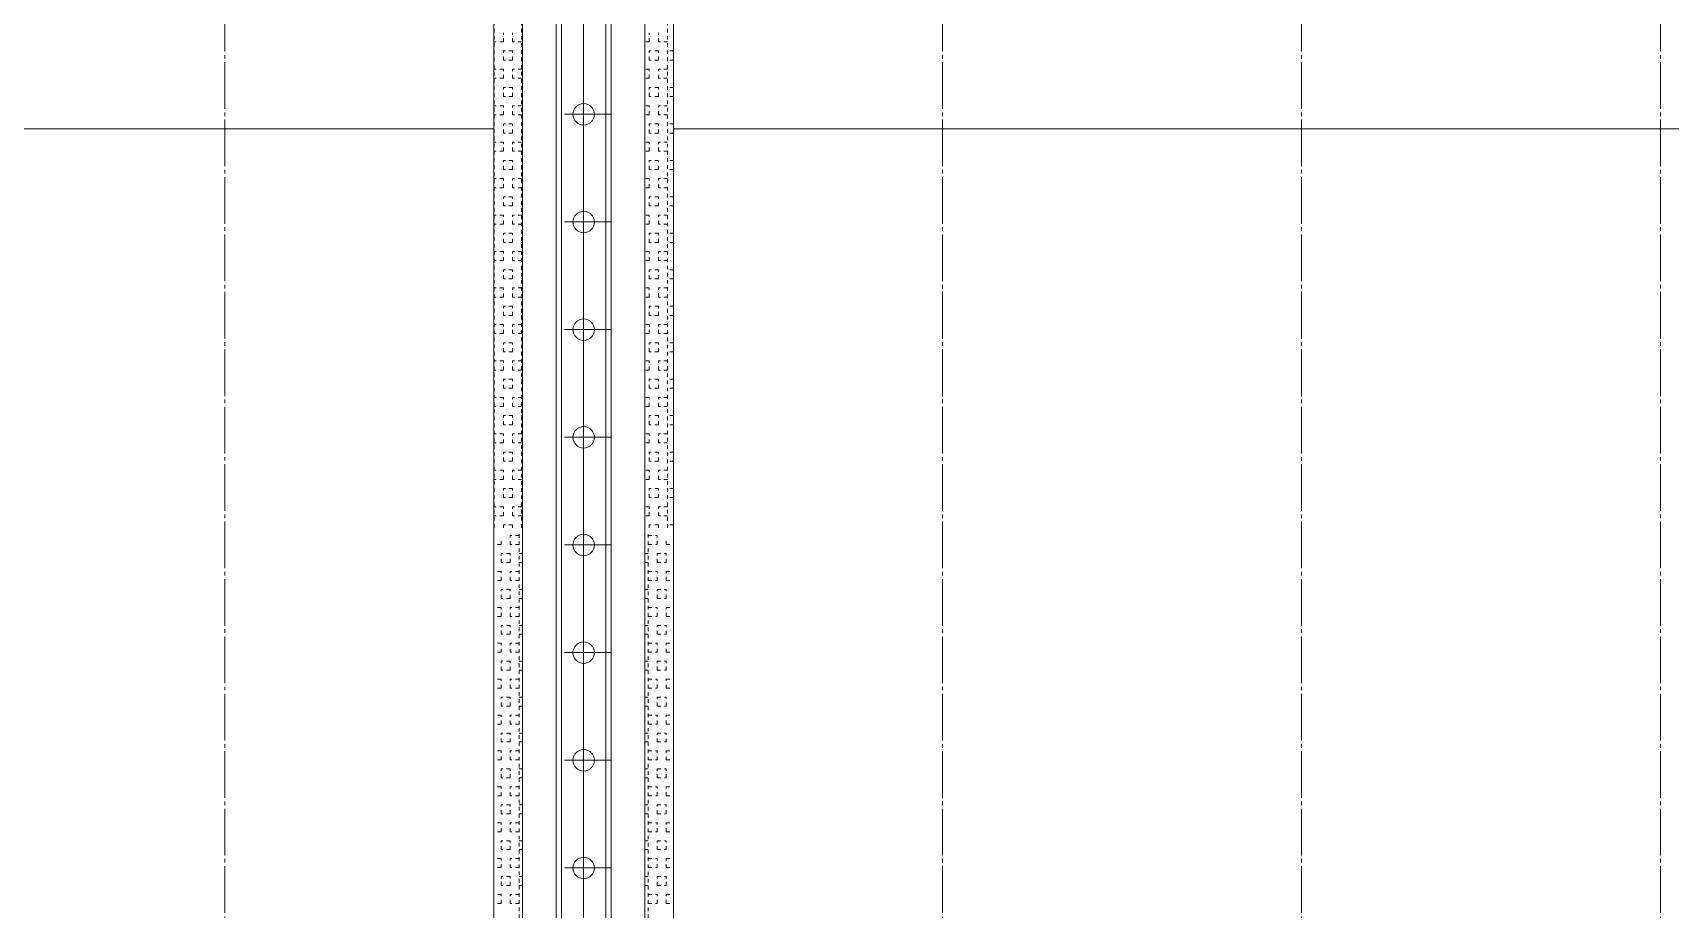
# Model space of a CAD drawing. Header units: millimetres. Extents: x 132745 to 150447, y -25377 to -12762.
# Drawn here: x 136112.4 to 136568.6, y -14902 to -14657.7 of the extents above; entities that cross this region are included whole.
import ezdxf

# ---------------------------------------------------------------- set-up
doc = ezdxf.new("R2010")
doc.units = ezdxf.units.MM
doc.linetypes.add('AD_LTYPE1 0 mm', pattern=[16, 13, -1, 1, -1])
doc.linetypes.add('AD_LTYPE3 0 mm', pattern=[2, 1, -1])
doc.layers.add('CAXA_0', color=7, linetype='Continuous', lineweight=18)
for name, color, linetype, lineweight, true_color in [('cdr_dwg1', 4, 'Continuous', 18, 0x00ffff), ('cdr_dwg3', 1, 'AD_LTYPE1 0 mm', 18, 0xff0000), ('cdr_dwg5', 6, 'AD_LTYPE3 0 mm', 18, 0xff00ff)]:
    doc.layers.add(name, color=color, linetype=linetype, lineweight=lineweight, true_color=true_color)

msp = doc.modelspace()

# ---------------------------------------------------------------- linework, layer by layer
at = {"layer": 'CAXA_0', "color": 4, "linetype": 'Continuous', "true_color": 0x00ffff}
for p, q in [((136258.217, -16145.337), (136258.217, -14441.471)), ((136273.602, -16145.337), (136273.602, -14441.471))]:
    msp.add_line(p, q, dxfattribs=at)
at = {"layer": 'CAXA_0', "color": 7, "linetype": 'Continuous'}
for p, q in [((136259.756, -16145.337), (136259.756, -14441.471)), ((136272.064, -16145.337), (136272.064, -14441.471))]:
    msp.add_line(p, q, dxfattribs=at)
at = {"layer": 'cdr_dwg1', "linetype": 'Continuous'}
for p, q in [((136240.91, -14481.471), (136240.91, -16135.337)), ((136248.91, -14481.471), (136248.91, -16135.337)), ((136282.91, -14481.471), (136282.91, -16135.337)), ((136290.91, -14481.471), (136290.91, -16135.337)), ((136240.91, -14684.471), (135815.91, -14684.471)), ((136831.91, -14684.471), (136290.91, -14684.471))]:
    msp.add_line(p, q, dxfattribs=at)
for centre in [(136265.91, -14680.471), (136265.91, -14710.471), (136265.91, -14740.471), (136265.91, -14770.471), (136265.91, -14800.471), (136265.91, -14830.471), (136265.91, -14860.471), (136265.91, -14890.471)]:
    msp.add_circle(centre, 3, dxfattribs=at)
at = {"layer": 'cdr_dwg3', "linetype": 'AD_LTYPE1 0 mm'}
for p, q in [((136165.91, -14377.961), (136165.91, -16225.471)), ((136265.91, -14377.961), (136265.91, -16225.471)), ((136365.91, -14377.961), (136365.91, -16225.471)), ((136465.91, -14377.961), (136465.91, -16225.471)), ((136565.91, -14377.961), (136565.91, -16225.471)), ((136265.91, -14409.707), (136265.91, -15588.471)), ((136265.91, -14437.471), (136265.91, -15451.791)), ((136273.602, -14680.471), (136259.756, -14680.471)), ((136273.602, -14710.471), (136259.756, -14710.471)), ((136273.602, -14740.471), (136259.756, -14740.471)), ((136273.602, -14770.471), (136259.756, -14770.471)), ((136273.602, -14800.471), (136259.756, -14800.471)), ((136273.602, -14830.471), (136259.756, -14830.471)), ((136273.602, -14860.471), (136259.756, -14860.471)), ((136273.602, -14890.471), (136259.756, -14890.471))]:
    msp.add_line(p, q, dxfattribs=at)
at = {"layer": 'cdr_dwg5', "linetype": 'AD_LTYPE3 0 mm'}
for p, q in [((136241.012, -14795.658), (136241.012, -14481.471)), ((136248.632, -14795.658), (136248.632, -14481.471)), ((136289.272, -14795.658), (136289.272, -14481.471)), ((136243.552, -14660.282), (136243.552, -14657.742)), ((136246.092, -14660.282), (136246.092, -14657.742)), ((136284.192, -14660.282), (136284.192, -14657.742)), ((136286.732, -14660.282), (136286.732, -14657.742)), ((136241.012, -14662.822), (136240.91, -14662.822)), ((136243.552, -14660.282), (136241.012, -14660.282)), ((136246.092, -14662.822), (136243.552, -14662.822)), ((136243.552, -14665.362), (136243.552, -14662.822)), ((136248.632, -14660.282), (136246.092, -14660.282)), ((136246.092, -14665.362), (136246.092, -14662.822)), ((136248.91, -14662.822), (136248.632, -14662.822)), ((136284.192, -14660.282), (136282.91, -14660.282)), ((136286.732, -14662.822), (136284.192, -14662.822)), ((136284.192, -14665.362), (136284.192, -14662.822)), ((136289.272, -14660.282), (136286.732, -14660.282)), ((136286.732, -14665.362), (136286.732, -14662.822)), ((136290.91, -14662.822), (136289.272, -14662.822)), ((136241.012, -14665.362), (136240.91, -14665.362)), ((136246.092, -14665.362), (136243.552, -14665.362)), ((136248.91, -14665.362), (136248.632, -14665.362)), ((136286.732, -14665.362), (136284.192, -14665.362)), ((136290.91, -14665.362), (136289.272, -14665.362)), ((136243.552, -14667.902), (136241.012, -14667.902)), ((136243.552, -14670.442), (136241.012, -14670.442)), ((136243.552, -14670.442), (136243.552, -14667.902)), ((136248.632, -14667.902), (136246.092, -14667.902)), ((136246.092, -14670.442), (136246.092, -14667.902)), ((136248.632, -14670.442), (136246.092, -14670.442)), ((136284.192, -14667.902), (136282.91, -14667.902)), ((136284.192, -14670.442), (136282.91, -14670.442)), ((136284.192, -14670.442), (136284.192, -14667.902)), ((136289.272, -14667.902), (136286.732, -14667.902)), ((136286.732, -14670.442), (136286.732, -14667.902)), ((136289.272, -14670.442), (136286.732, -14670.442)), ((136241.012, -14672.982), (136240.91, -14672.982)), ((136241.012, -14675.522), (136240.91, -14675.522)), ((136246.092, -14672.982), (136243.552, -14672.982)), ((136243.552, -14675.522), (136243.552, -14672.982)), ((136246.092, -14675.522), (136243.552, -14675.522)), ((136246.092, -14675.522), (136246.092, -14672.982)), ((136248.91, -14672.982), (136248.632, -14672.982)), ((136248.91, -14675.522), (136248.632, -14675.522)), ((136286.732, -14672.982), (136284.192, -14672.982)), ((136284.192, -14675.522), (136284.192, -14672.982)), ((136286.732, -14675.522), (136284.192, -14675.522)), ((136286.732, -14675.522), (136286.732, -14672.982)), ((136290.91, -14672.982), (136289.272, -14672.982)), ((136290.91, -14675.522), (136289.272, -14675.522)), ((136243.552, -14678.062), (136241.012, -14678.062)), ((136243.552, -14680.602), (136241.012, -14680.602)), ((136243.552, -14680.602), (136243.552, -14678.062)), ((136248.632, -14678.062), (136246.092, -14678.062)), ((136246.092, -14680.602), (136246.092, -14678.062)), ((136248.632, -14680.602), (136246.092, -14680.602)), ((136284.192, -14678.062), (136282.91, -14678.062)), ((136284.192, -14680.602), (136282.91, -14680.602)), ((136284.192, -14680.602), (136284.192, -14678.062)), ((136289.272, -14678.062), (136286.732, -14678.062)), ((136286.732, -14680.602), (136286.732, -14678.062)), ((136289.272, -14680.602), (136286.732, -14680.602)), ((136241.012, -14683.142), (136240.91, -14683.142)), ((136241.012, -14685.682), (136240.91, -14685.682)), ((136246.092, -14683.142), (136243.552, -14683.142)), ((136243.552, -14685.682), (136243.552, -14683.142)), ((136246.092, -14685.682), (136243.552, -14685.682)), ((136246.092, -14685.682), (136246.092, -14683.142)), ((136248.91, -14683.142), (136248.632, -14683.142)), ((136248.91, -14685.682), (136248.632, -14685.682)), ((136286.732, -14683.142), (136284.192, -14683.142)), ((136284.192, -14685.682), (136284.192, -14683.142)), ((136286.732, -14685.682), (136284.192, -14685.682)), ((136286.732, -14685.682), (136286.732, -14683.142)), ((136290.91, -14683.142), (136289.272, -14683.142)), ((136290.91, -14685.682), (136289.272, -14685.682)), ((136243.552, -14688.222), (136241.012, -14688.222)), ((136243.552, -14690.762), (136243.552, -14688.222)), ((136248.632, -14688.222), (136246.092, -14688.222)), ((136246.092, -14690.762), (136246.092, -14688.222)), ((136284.192, -14688.222), (136282.91, -14688.222)), ((136284.192, -14690.762), (136284.192, -14688.222)), ((136289.272, -14688.222), (136286.732, -14688.222)), ((136286.732, -14690.762), (136286.732, -14688.222)), ((136241.012, -14693.302), (136240.91, -14693.302)), ((136243.552, -14690.762), (136241.012, -14690.762)), ((136246.092, -14693.302), (136243.552, -14693.302)), ((136243.552, -14695.842), (136243.552, -14693.302)), ((136248.632, -14690.762), (136246.092, -14690.762)), ((136246.092, -14695.842), (136246.092, -14693.302)), ((136248.91, -14693.302), (136248.632, -14693.302)), ((136284.192, -14690.762), (136282.91, -14690.762)), ((136286.732, -14693.302), (136284.192, -14693.302)), ((136284.192, -14695.842), (136284.192, -14693.302)), ((136289.272, -14690.762), (136286.732, -14690.762)), ((136286.732, -14695.842), (136286.732, -14693.302)), ((136290.91, -14693.302), (136289.272, -14693.302)), ((136241.012, -14695.842), (136240.91, -14695.842)), ((136243.552, -14698.382), (136241.012, -14698.382)), ((136246.092, -14695.842), (136243.552, -14695.842)), ((136243.552, -14700.922), (136243.552, -14698.382)), ((136248.632, -14698.382), (136246.092, -14698.382)), ((136246.092, -14700.922), (136246.092, -14698.382)), ((136248.91, -14695.842), (136248.632, -14695.842)), ((136284.192, -14698.382), (136282.91, -14698.382)), ((136286.732, -14695.842), (136284.192, -14695.842)), ((136284.192, -14700.922), (136284.192, -14698.382)), ((136289.272, -14698.382), (136286.732, -14698.382)), ((136286.732, -14700.922), (136286.732, -14698.382)), ((136290.91, -14695.842), (136289.272, -14695.842)), ((136241.012, -14703.462), (136240.91, -14703.462)), ((136243.552, -14700.922), (136241.012, -14700.922)), ((136246.092, -14703.462), (136243.552, -14703.462)), ((136243.552, -14706.002), (136243.552, -14703.462)), ((136248.632, -14700.922), (136246.092, -14700.922)), ((136246.092, -14706.002), (136246.092, -14703.462)), ((136248.91, -14703.462), (136248.632, -14703.462)), ((136284.192, -14700.922), (136282.91, -14700.922)), ((136286.732, -14703.462), (136284.192, -14703.462)), ((136284.192, -14706.002), (136284.192, -14703.462)), ((136289.272, -14700.922), (136286.732, -14700.922)), ((136286.732, -14706.002), (136286.732, -14703.462)), ((136290.91, -14703.462), (136289.272, -14703.462)), ((136241.012, -14706.002), (136240.91, -14706.002)), ((136243.552, -14708.542), (136241.012, -14708.542)), ((136246.092, -14706.002), (136243.552, -14706.002)), ((136243.552, -14711.082), (136243.552, -14708.542)), ((136248.632, -14708.542), (136246.092, -14708.542)), ((136246.092, -14711.082), (136246.092, -14708.542)), ((136248.91, -14706.002), (136248.632, -14706.002)), ((136284.192, -14708.542), (136282.91, -14708.542)), ((136286.732, -14706.002), (136284.192, -14706.002)), ((136284.192, -14711.082), (136284.192, -14708.542)), ((136289.272, -14708.542), (136286.732, -14708.542)), ((136286.732, -14711.082), (136286.732, -14708.542)), ((136290.91, -14706.002), (136289.272, -14706.002)), ((136243.552, -14711.082), (136241.012, -14711.082)), ((136248.632, -14711.082), (136246.092, -14711.082)), ((136284.192, -14711.082), (136282.91, -14711.082)), ((136289.272, -14711.082), (136286.732, -14711.082)), ((136241.012, -14713.622), (136240.91, -14713.622)), ((136241.012, -14716.162), (136240.91, -14716.162)), ((136246.092, -14713.622), (136243.552, -14713.622)), ((136243.552, -14716.162), (136243.552, -14713.622)), ((136246.092, -14716.162), (136243.552, -14716.162)), ((136246.092, -14716.162), (136246.092, -14713.622)), ((136248.91, -14713.622), (136248.632, -14713.622)), ((136248.91, -14716.162), (136248.632, -14716.162)), ((136286.732, -14713.622), (136284.192, -14713.622)), ((136284.192, -14716.162), (136284.192, -14713.622)), ((136286.732, -14716.162), (136284.192, -14716.162)), ((136286.732, -14716.162), (136286.732, -14713.622)), ((136290.91, -14713.622), (136289.272, -14713.622)), ((136290.91, -14716.162), (136289.272, -14716.162)), ((136243.552, -14718.702), (136241.012, -14718.702)), ((136243.552, -14721.242), (136241.012, -14721.242)), ((136243.552, -14721.242), (136243.552, -14718.702)), ((136248.632, -14718.702), (136246.092, -14718.702)), ((136246.092, -14721.242), (136246.092, -14718.702)), ((136248.632, -14721.242), (136246.092, -14721.242)), ((136284.192, -14718.702), (136282.91, -14718.702)), ((136284.192, -14721.242), (136282.91, -14721.242)), ((136284.192, -14721.242), (136284.192, -14718.702)), ((136289.272, -14718.702), (136286.732, -14718.702)), ((136286.732, -14721.242), (136286.732, -14718.702)), ((136289.272, -14721.242), (136286.732, -14721.242)), ((136241.012, -14723.782), (136240.91, -14723.782)), ((136241.012, -14726.322), (136240.91, -14726.322)), ((136246.092, -14723.782), (136243.552, -14723.782)), ((136243.552, -14726.322), (136243.552, -14723.782)), ((136246.092, -14726.322), (136243.552, -14726.322)), ((136246.092, -14726.322), (136246.092, -14723.782)), ((136248.91, -14723.782), (136248.632, -14723.782)), ((136248.91, -14726.322), (136248.632, -14726.322)), ((136286.732, -14723.782), (136284.192, -14723.782)), ((136284.192, -14726.322), (136284.192, -14723.782)), ((136286.732, -14726.322), (136284.192, -14726.322)), ((136286.732, -14726.322), (136286.732, -14723.782)), ((136290.91, -14723.782), (136289.272, -14723.782)), ((136290.91, -14726.322), (136289.272, -14726.322)), ((136243.552, -14728.862), (136241.012, -14728.862)), ((136243.552, -14731.402), (136241.012, -14731.402)), ((136243.552, -14731.402), (136243.552, -14728.862)), ((136248.632, -14728.862), (136246.092, -14728.862)), ((136246.092, -14731.402), (136246.092, -14728.862)), ((136248.632, -14731.402), (136246.092, -14731.402)), ((136284.192, -14728.862), (136282.91, -14728.862)), ((136284.192, -14731.402), (136282.91, -14731.402)), ((136284.192, -14731.402), (136284.192, -14728.862)), ((136289.272, -14728.862), (136286.732, -14728.862)), ((136286.732, -14731.402), (136286.732, -14728.862)), ((136289.272, -14731.402), (136286.732, -14731.402)), ((136241.012, -14733.942), (136240.91, -14733.942)), ((136246.092, -14733.942), (136243.552, -14733.942)), ((136243.552, -14736.482), (136243.552, -14733.942)), ((136246.092, -14736.482), (136246.092, -14733.942)), ((136248.91, -14733.942), (136248.632, -14733.942)), ((136286.732, -14733.942), (136284.192, -14733.942)), ((136284.192, -14736.482), (136284.192, -14733.942)), ((136286.732, -14736.482), (136286.732, -14733.942)), ((136290.91, -14733.942), (136289.272, -14733.942)), ((136241.012, -14736.482), (136240.91, -14736.482)), ((136243.552, -14739.022), (136241.012, -14739.022)), ((136246.092, -14736.482), (136243.552, -14736.482)), ((136243.552, -14741.562), (136243.552, -14739.022)), ((136248.632, -14739.022), (136246.092, -14739.022)), ((136246.092, -14741.562), (136246.092, -14739.022)), ((136248.91, -14736.482), (136248.632, -14736.482)), ((136284.192, -14739.022), (136282.91, -14739.022)), ((136286.732, -14736.482), (136284.192, -14736.482)), ((136284.192, -14741.562), (136284.192, -14739.022)), ((136289.272, -14739.022), (136286.732, -14739.022)), ((136286.732, -14741.562), (136286.732, -14739.022)), ((136290.91, -14736.482), (136289.272, -14736.482)), ((136241.012, -14744.102), (136240.91, -14744.102)), ((136243.552, -14741.562), (136241.012, -14741.562)), ((136246.092, -14744.102), (136243.552, -14744.102)), ((136243.552, -14746.642), (136243.552, -14744.102)), ((136248.632, -14741.562), (136246.092, -14741.562)), ((136246.092, -14746.642), (136246.092, -14744.102)), ((136248.91, -14744.102), (136248.632, -14744.102)), ((136284.192, -14741.562), (136282.91, -14741.562)), ((136286.732, -14744.102), (136284.192, -14744.102)), ((136284.192, -14746.642), (136284.192, -14744.102)), ((136289.272, -14741.562), (136286.732, -14741.562)), ((136286.732, -14746.642), (136286.732, -14744.102)), ((136290.91, -14744.102), (136289.272, -14744.102)), ((136241.012, -14746.642), (136240.91, -14746.642)), ((136243.552, -14749.182), (136241.012, -14749.182)), ((136246.092, -14746.642), (136243.552, -14746.642)), ((136243.552, -14751.722), (136243.552, -14749.182)), ((136248.632, -14749.182), (136246.092, -14749.182)), ((136246.092, -14751.722), (136246.092, -14749.182)), ((136248.91, -14746.642), (136248.632, -14746.642)), ((136284.192, -14749.182), (136282.91, -14749.182)), ((136286.732, -14746.642), (136284.192, -14746.642)), ((136284.192, -14751.722), (136284.192, -14749.182)), ((136289.272, -14749.182), (136286.732, -14749.182)), ((136286.732, -14751.722), (136286.732, -14749.182)), ((136290.91, -14746.642), (136289.272, -14746.642)), ((136241.012, -14754.262), (136240.91, -14754.262)), ((136243.552, -14751.722), (136241.012, -14751.722)), ((136246.092, -14754.262), (136243.552, -14754.262)), ((136243.552, -14756.802), (136243.552, -14754.262)), ((136248.632, -14751.722), (136246.092, -14751.722)), ((136246.092, -14756.802), (136246.092, -14754.262)), ((136248.91, -14754.262), (136248.632, -14754.262)), ((136284.192, -14751.722), (136282.91, -14751.722)), ((136286.732, -14754.262), (136284.192, -14754.262)), ((136284.192, -14756.802), (136284.192, -14754.262)), ((136289.272, -14751.722), (136286.732, -14751.722)), ((136286.732, -14756.802), (136286.732, -14754.262)), ((136290.91, -14754.262), (136289.272, -14754.262)), ((136241.012, -14756.802), (136240.91, -14756.802)), ((136246.092, -14756.802), (136243.552, -14756.802)), ((136248.91, -14756.802), (136248.632, -14756.802)), ((136286.732, -14756.802), (136284.192, -14756.802)), ((136290.91, -14756.802), (136289.272, -14756.802)), ((136243.552, -14759.342), (136241.012, -14759.342)), ((136243.552, -14761.882), (136241.012, -14761.882)), ((136243.552, -14761.882), (136243.552, -14759.342)), ((136248.632, -14759.342), (136246.092, -14759.342)), ((136246.092, -14761.882), (136246.092, -14759.342)), ((136248.632, -14761.882), (136246.092, -14761.882)), ((136284.192, -14759.342), (136282.91, -14759.342)), ((136284.192, -14761.882), (136282.91, -14761.882)), ((136284.192, -14761.882), (136284.192, -14759.342)), ((136289.272, -14759.342), (136286.732, -14759.342)), ((136286.732, -14761.882), (136286.732, -14759.342)), ((136289.272, -14761.882), (136286.732, -14761.882)), ((136241.012, -14764.422), (136240.91, -14764.422)), ((136241.012, -14766.962), (136240.91, -14766.962)), ((136246.092, -14764.422), (136243.552, -14764.422)), ((136243.552, -14766.962), (136243.552, -14764.422)), ((136246.092, -14766.962), (136243.552, -14766.962)), ((136246.092, -14766.962), (136246.092, -14764.422)), ((136248.91, -14764.422), (136248.632, -14764.422)), ((136248.91, -14766.962), (136248.632, -14766.962)), ((136286.732, -14764.422), (136284.192, -14764.422)), ((136284.192, -14766.962), (136284.192, -14764.422)), ((136286.732, -14766.962), (136284.192, -14766.962)), ((136286.732, -14766.962), (136286.732, -14764.422)), ((136290.91, -14764.422), (136289.272, -14764.422)), ((136290.91, -14766.962), (136289.272, -14766.962)), ((136243.552, -14769.502), (136241.012, -14769.502)), ((136243.552, -14772.042), (136241.012, -14772.042)), ((136243.552, -14772.042), (136243.552, -14769.502)), ((136248.632, -14769.502), (136246.092, -14769.502)), ((136246.092, -14772.042), (136246.092, -14769.502)), ((136248.632, -14772.042), (136246.092, -14772.042)), ((136284.192, -14769.502), (136282.91, -14769.502)), ((136284.192, -14772.042), (136282.91, -14772.042)), ((136284.192, -14772.042), (136284.192, -14769.502)), ((136289.272, -14769.502), (136286.732, -14769.502)), ((136286.732, -14772.042), (136286.732, -14769.502)), ((136289.272, -14772.042), (136286.732, -14772.042)), ((136241.012, -14774.582), (136240.91, -14774.582)), ((136241.012, -14777.122), (136240.91, -14777.122)), ((136246.092, -14774.582), (136243.552, -14774.582)), ((136243.552, -14777.122), (136243.552, -14774.582)), ((136246.092, -14777.122), (136243.552, -14777.122)), ((136246.092, -14777.122), (136246.092, -14774.582)), ((136248.91, -14774.582), (136248.632, -14774.582)), ((136248.91, -14777.122), (136248.632, -14777.122)), ((136286.732, -14774.582), (136284.192, -14774.582)), ((136284.192, -14777.122), (136284.192, -14774.582)), ((136286.732, -14777.122), (136284.192, -14777.122)), ((136286.732, -14777.122), (136286.732, -14774.582)), ((136290.91, -14774.582), (136289.272, -14774.582)), ((136290.91, -14777.122), (136289.272, -14777.122)), ((136243.552, -14779.662), (136241.012, -14779.662)), ((136243.552, -14782.202), (136243.552, -14779.662)), ((136248.632, -14779.662), (136246.092, -14779.662)), ((136246.092, -14782.202), (136246.092, -14779.662)), ((136284.192, -14779.662), (136282.91, -14779.662)), ((136284.192, -14782.202), (136284.192, -14779.662)), ((136289.272, -14779.662), (136286.732, -14779.662)), ((136286.732, -14782.202), (136286.732, -14779.662)), ((136241.012, -14784.742), (136240.91, -14784.742)), ((136243.552, -14782.202), (136241.012, -14782.202)), ((136246.092, -14784.742), (136243.552, -14784.742)), ((136243.552, -14787.282), (136243.552, -14784.742)), ((136248.632, -14782.202), (136246.092, -14782.202)), ((136246.092, -14787.282), (136246.092, -14784.742)), ((136248.91, -14784.742), (136248.632, -14784.742)), ((136284.192, -14782.202), (136282.91, -14782.202)), ((136286.732, -14784.742), (136284.192, -14784.742)), ((136284.192, -14787.282), (136284.192, -14784.742)), ((136289.272, -14782.202), (136286.732, -14782.202)), ((136286.732, -14787.282), (136286.732, -14784.742)), ((136290.91, -14784.742), (136289.272, -14784.742)), ((136241.012, -14787.282), (136240.91, -14787.282)), ((136243.552, -14789.822), (136241.012, -14789.822)), ((136246.092, -14787.282), (136243.552, -14787.282)), ((136243.552, -14792.362), (136243.552, -14789.822)), ((136248.632, -14789.822), (136246.092, -14789.822)), ((136246.092, -14792.362), (136246.092, -14789.822)), ((136248.91, -14787.282), (136248.632, -14787.282)), ((136284.192, -14789.822), (136282.91, -14789.822)), ((136286.732, -14787.282), (136284.192, -14787.282)), ((136284.192, -14792.362), (136284.192, -14789.822)), ((136289.272, -14789.822), (136286.732, -14789.822)), ((136286.732, -14792.362), (136286.732, -14789.822)), ((136290.91, -14787.282), (136289.272, -14787.282)), ((136241.012, -14794.902), (136240.91, -14794.902)), ((136243.552, -14792.362), (136241.012, -14792.362)), ((136246.092, -14794.902), (136243.552, -14794.902)), ((136243.552, -14795.658), (136243.552, -14794.902)), ((136248.632, -14792.362), (136246.092, -14792.362)), ((136246.092, -14795.658), (136246.092, -14794.902)), ((136248.91, -14794.902), (136248.632, -14794.902)), ((136284.192, -14792.362), (136282.91, -14792.362)), ((136286.732, -14794.902), (136284.192, -14794.902)), ((136284.192, -14795.658), (136284.192, -14794.902)), ((136289.272, -14792.362), (136286.732, -14792.362)), ((136286.732, -14795.658), (136286.732, -14794.902)), ((136290.91, -14794.902), (136289.272, -14794.902)), ((136242.932, -14800.362), (136242.932, -14799.157)), ((136247.932, -14797.862), (136245.432, -14797.862)), ((136245.432, -14800.362), (136245.432, -14797.862)), ((136247.932, -15400.471), (136247.932, -14796.567)), ((136283.887, -15400.471), (136283.887, -14796.567)), ((136283.887, -14797.862), (136286.387, -14797.862)), ((136286.387, -14800.362), (136286.387, -14797.862)), ((136288.887, -14800.362), (136288.887, -14799.157)), ((136242.932, -14800.362), (136240.91, -14800.362)), ((136245.432, -14802.862), (136242.932, -14802.862)), ((136242.932, -14805.362), (136242.932, -14802.862)), ((136247.932, -14800.362), (136245.432, -14800.362)), ((136245.432, -14805.362), (136245.432, -14802.862)), ((136248.91, -14802.862), (136247.932, -14802.862)), ((136282.91, -14802.862), (136283.887, -14802.862)), ((136283.887, -14800.362), (136286.387, -14800.362)), ((136286.387, -14802.862), (136288.887, -14802.862)), ((136286.387, -14805.362), (136286.387, -14802.862)), ((136288.887, -14800.362), (136290.91, -14800.362)), ((136288.887, -14805.362), (136288.887, -14802.862)), ((136242.932, -14807.862), (136240.91, -14807.862)), ((136245.432, -14805.362), (136242.932, -14805.362)), ((136242.932, -14810.362), (136242.932, -14807.862)), ((136247.932, -14807.862), (136245.432, -14807.862)), ((136245.432, -14810.362), (136245.432, -14807.862)), ((136248.91, -14805.362), (136247.932, -14805.362)), ((136282.91, -14805.362), (136283.887, -14805.362)), ((136283.887, -14807.862), (136286.387, -14807.862)), ((136286.387, -14805.362), (136288.887, -14805.362)), ((136286.387, -14810.362), (136286.387, -14807.862)), ((136288.887, -14807.862), (136290.91, -14807.862)), ((136288.887, -14810.362), (136288.887, -14807.862)), ((136242.932, -14810.362), (136240.91, -14810.362)), ((136245.432, -14812.862), (136242.932, -14812.862)), ((136242.932, -14815.362), (136242.932, -14812.862)), ((136247.932, -14810.362), (136245.432, -14810.362)), ((136245.432, -14815.362), (136245.432, -14812.862)), ((136248.91, -14812.862), (136247.932, -14812.862)), ((136282.91, -14812.862), (136283.887, -14812.862)), ((136283.887, -14810.362), (136286.387, -14810.362)), ((136286.387, -14812.862), (136288.887, -14812.862)), ((136286.387, -14815.362), (136286.387, -14812.862)), ((136288.887, -14810.362), (136290.91, -14810.362)), ((136288.887, -14815.362), (136288.887, -14812.862)), ((136242.932, -14817.862), (136240.91, -14817.862)), ((136245.432, -14815.362), (136242.932, -14815.362)), ((136242.932, -14820.362), (136242.932, -14817.862)), ((136247.932, -14817.862), (136245.432, -14817.862)), ((136245.432, -14820.362), (136245.432, -14817.862)), ((136248.91, -14815.362), (136247.932, -14815.362)), ((136282.91, -14815.362), (136283.887, -14815.362)), ((136283.887, -14817.862), (136286.387, -14817.862)), ((136286.387, -14815.362), (136288.887, -14815.362)), ((136286.387, -14820.362), (136286.387, -14817.862)), ((136288.887, -14817.862), (136290.91, -14817.862)), ((136288.887, -14820.362), (136288.887, -14817.862)), ((136242.932, -14820.362), (136240.91, -14820.362)), ((136247.932, -14820.362), (136245.432, -14820.362)), ((136283.887, -14820.362), (136286.387, -14820.362)), ((136288.887, -14820.362), (136290.91, -14820.362)), ((136245.432, -14822.862), (136242.932, -14822.862)), ((136242.932, -14825.362), (136242.932, -14822.862)), ((136245.432, -14825.362), (136242.932, -14825.362)), ((136245.432, -14825.362), (136245.432, -14822.862)), ((136248.91, -14822.862), (136247.932, -14822.862)), ((136248.91, -14825.362), (136247.932, -14825.362)), ((136282.91, -14822.862), (136283.887, -14822.862)), ((136282.91, -14825.362), (136283.887, -14825.362)), ((136286.387, -14822.862), (136288.887, -14822.862)), ((136286.387, -14825.362), (136286.387, -14822.862)), ((136286.387, -14825.362), (136288.887, -14825.362)), ((136288.887, -14825.362), (136288.887, -14822.862)), ((136242.932, -14827.862), (136240.91, -14827.862)), ((136242.932, -14830.362), (136240.91, -14830.362)), ((136242.932, -14830.362), (136242.932, -14827.862)), ((136247.932, -14827.862), (136245.432, -14827.862)), ((136245.432, -14830.362), (136245.432, -14827.862)), ((136247.932, -14830.362), (136245.432, -14830.362)), ((136283.887, -14827.862), (136286.387, -14827.862)), ((136283.887, -14830.362), (136286.387, -14830.362)), ((136286.387, -14830.362), (136286.387, -14827.862)), ((136288.887, -14827.862), (136290.91, -14827.862)), ((136288.887, -14830.362), (136288.887, -14827.862)), ((136288.887, -14830.362), (136290.91, -14830.362)), ((136245.432, -14832.862), (136242.932, -14832.862)), ((136242.932, -14835.362), (136242.932, -14832.862)), ((136245.432, -14835.362), (136242.932, -14835.362)), ((136245.432, -14835.362), (136245.432, -14832.862)), ((136248.91, -14832.862), (136247.932, -14832.862)), ((136248.91, -14835.362), (136247.932, -14835.362)), ((136282.91, -14832.862), (136283.887, -14832.862)), ((136282.91, -14835.362), (136283.887, -14835.362)), ((136286.387, -14832.862), (136288.887, -14832.862)), ((136286.387, -14835.362), (136286.387, -14832.862)), ((136286.387, -14835.362), (136288.887, -14835.362)), ((136288.887, -14835.362), (136288.887, -14832.862)), ((136242.932, -14837.862), (136240.91, -14837.862)), ((136242.932, -14840.362), (136240.91, -14840.362)), ((136242.932, -14840.362), (136242.932, -14837.862)), ((136247.932, -14837.862), (136245.432, -14837.862)), ((136245.432, -14840.362), (136245.432, -14837.862)), ((136247.932, -14840.362), (136245.432, -14840.362)), ((136283.887, -14837.862), (136286.387, -14837.862)), ((136283.887, -14840.362), (136286.387, -14840.362)), ((136286.387, -14840.362), (136286.387, -14837.862)), ((136288.887, -14837.862), (136290.91, -14837.862)), ((136288.887, -14840.362), (136288.887, -14837.862)), ((136288.887, -14840.362), (136290.91, -14840.362)), ((136245.432, -14842.862), (136242.932, -14842.862)), ((136242.932, -14845.362), (136242.932, -14842.862)), ((136245.432, -14845.362), (136242.932, -14845.362)), ((136245.432, -14845.362), (136245.432, -14842.862)), ((136248.91, -14842.862), (136247.932, -14842.862)), ((136248.91, -14845.362), (136247.932, -14845.362)), ((136282.91, -14842.862), (136283.887, -14842.862)), ((136282.91, -14845.362), (136283.887, -14845.362)), ((136286.387, -14842.862), (136288.887, -14842.862)), ((136286.387, -14845.362), (136286.387, -14842.862)), ((136286.387, -14845.362), (136288.887, -14845.362)), ((136288.887, -14845.362), (136288.887, -14842.862)), ((136242.932, -14847.862), (136240.91, -14847.862)), ((136242.932, -14850.362), (136242.932, -14847.862)), ((136247.932, -14847.862), (136245.432, -14847.862)), ((136245.432, -14850.362), (136245.432, -14847.862)), ((136283.887, -14847.862), (136286.387, -14847.862)), ((136286.387, -14850.362), (136286.387, -14847.862)), ((136288.887, -14847.862), (136290.91, -14847.862)), ((136288.887, -14850.362), (136288.887, -14847.862)), ((136242.932, -14850.362), (136240.91, -14850.362)), ((136245.432, -14852.862), (136242.932, -14852.862)), ((136242.932, -14855.362), (136242.932, -14852.862)), ((136247.932, -14850.362), (136245.432, -14850.362)), ((136245.432, -14855.362), (136245.432, -14852.862)), ((136248.91, -14852.862), (136247.932, -14852.862)), ((136282.91, -14852.862), (136283.887, -14852.862)), ((136283.887, -14850.362), (136286.387, -14850.362)), ((136286.387, -14852.862), (136288.887, -14852.862)), ((136286.387, -14855.362), (136286.387, -14852.862)), ((136288.887, -14850.362), (136290.91, -14850.362)), ((136288.887, -14855.362), (136288.887, -14852.862)), ((136242.932, -14857.862), (136240.91, -14857.862)), ((136245.432, -14855.362), (136242.932, -14855.362)), ((136242.932, -14860.362), (136242.932, -14857.862)), ((136247.932, -14857.862), (136245.432, -14857.862)), ((136245.432, -14860.362), (136245.432, -14857.862)), ((136248.91, -14855.362), (136247.932, -14855.362)), ((136282.91, -14855.362), (136283.887, -14855.362)), ((136283.887, -14857.862), (136286.387, -14857.862)), ((136286.387, -14855.362), (136288.887, -14855.362)), ((136286.387, -14860.362), (136286.387, -14857.862)), ((136288.887, -14857.862), (136290.91, -14857.862)), ((136288.887, -14860.362), (136288.887, -14857.862)), ((136242.932, -14860.362), (136240.91, -14860.362)), ((136245.432, -14862.862), (136242.932, -14862.862)), ((136242.932, -14865.362), (136242.932, -14862.862)), ((136247.932, -14860.362), (136245.432, -14860.362)), ((136245.432, -14865.362), (136245.432, -14862.862)), ((136248.91, -14862.862), (136247.932, -14862.862)), ((136282.91, -14862.862), (136283.887, -14862.862)), ((136283.887, -14860.362), (136286.387, -14860.362)), ((136286.387, -14862.862), (136288.887, -14862.862)), ((136286.387, -14865.362), (136286.387, -14862.862)), ((136288.887, -14860.362), (136290.91, -14860.362)), ((136288.887, -14865.362), (136288.887, -14862.862)), ((136242.932, -14867.862), (136240.91, -14867.862)), ((136245.432, -14865.362), (136242.932, -14865.362)), ((136242.932, -14870.362), (136242.932, -14867.862)), ((136247.932, -14867.862), (136245.432, -14867.862)), ((136245.432, -14870.362), (136245.432, -14867.862)), ((136248.91, -14865.362), (136247.932, -14865.362)), ((136282.91, -14865.362), (136283.887, -14865.362)), ((136283.887, -14867.862), (136286.387, -14867.862)), ((136286.387, -14865.362), (136288.887, -14865.362)), ((136286.387, -14870.362), (136286.387, -14867.862)), ((136288.887, -14867.862), (136290.91, -14867.862)), ((136288.887, -14870.362), (136288.887, -14867.862)), ((136242.932, -14870.362), (136240.91, -14870.362)), ((136245.432, -14872.862), (136242.932, -14872.862)), ((136242.932, -14875.362), (136242.932, -14872.862)), ((136247.932, -14870.362), (136245.432, -14870.362)), ((136245.432, -14875.362), (136245.432, -14872.862)), ((136248.91, -14872.862), (136247.932, -14872.862)), ((136282.91, -14872.862), (136283.887, -14872.862)), ((136283.887, -14870.362), (136286.387, -14870.362)), ((136286.387, -14872.862), (136288.887, -14872.862)), ((136286.387, -14875.362), (136286.387, -14872.862)), ((136288.887, -14870.362), (136290.91, -14870.362)), ((136288.887, -14875.362), (136288.887, -14872.862)), ((136245.432, -14875.362), (136242.932, -14875.362)), ((136248.91, -14875.362), (136247.932, -14875.362)), ((136282.91, -14875.362), (136283.887, -14875.362)), ((136286.387, -14875.362), (136288.887, -14875.362)), ((136242.932, -14877.862), (136240.91, -14877.862)), ((136242.932, -14880.362), (136240.91, -14880.362)), ((136242.932, -14880.362), (136242.932, -14877.862)), ((136247.932, -14877.862), (136245.432, -14877.862)), ((136245.432, -14880.362), (136245.432, -14877.862)), ((136247.932, -14880.362), (136245.432, -14880.362)), ((136283.887, -14877.862), (136286.387, -14877.862)), ((136283.887, -14880.362), (136286.387, -14880.362)), ((136286.387, -14880.362), (136286.387, -14877.862)), ((136288.887, -14877.862), (136290.91, -14877.862)), ((136288.887, -14880.362), (136288.887, -14877.862)), ((136288.887, -14880.362), (136290.91, -14880.362)), ((136245.432, -14882.862), (136242.932, -14882.862)), ((136242.932, -14885.362), (136242.932, -14882.862)), ((136245.432, -14885.362), (136242.932, -14885.362)), ((136245.432, -14885.362), (136245.432, -14882.862)), ((136248.91, -14882.862), (136247.932, -14882.862)), ((136248.91, -14885.362), (136247.932, -14885.362)), ((136282.91, -14882.862), (136283.887, -14882.862)), ((136282.91, -14885.362), (136283.887, -14885.362)), ((136286.387, -14882.862), (136288.887, -14882.862)), ((136286.387, -14885.362), (136286.387, -14882.862)), ((136286.387, -14885.362), (136288.887, -14885.362)), ((136288.887, -14885.362), (136288.887, -14882.862)), ((136242.932, -14887.862), (136240.91, -14887.862)), ((136242.932, -14890.362), (136240.91, -14890.362)), ((136242.932, -14890.362), (136242.932, -14887.862)), ((136247.932, -14887.862), (136245.432, -14887.862)), ((136245.432, -14890.362), (136245.432, -14887.862)), ((136247.932, -14890.362), (136245.432, -14890.362)), ((136283.887, -14887.862), (136286.387, -14887.862)), ((136283.887, -14890.362), (136286.387, -14890.362)), ((136286.387, -14890.362), (136286.387, -14887.862)), ((136288.887, -14887.862), (136290.91, -14887.862)), ((136288.887, -14890.362), (136288.887, -14887.862)), ((136288.887, -14890.362), (136290.91, -14890.362)), ((136245.432, -14892.862), (136242.932, -14892.862)), ((136242.932, -14895.362), (136242.932, -14892.862)), ((136245.432, -14895.362), (136242.932, -14895.362)), ((136245.432, -14895.362), (136245.432, -14892.862)), ((136248.91, -14892.862), (136247.932, -14892.862)), ((136248.91, -14895.362), (136247.932, -14895.362)), ((136282.91, -14892.862), (136283.887, -14892.862)), ((136282.91, -14895.362), (136283.887, -14895.362)), ((136286.387, -14892.862), (136288.887, -14892.862)), ((136286.387, -14895.362), (136286.387, -14892.862)), ((136286.387, -14895.362), (136288.887, -14895.362)), ((136288.887, -14895.362), (136288.887, -14892.862)), ((136242.932, -14897.862), (136240.91, -14897.862)), ((136242.932, -14900.362), (136242.932, -14897.862)), ((136247.932, -14897.862), (136245.432, -14897.862)), ((136245.432, -14900.362), (136245.432, -14897.862)), ((136283.887, -14897.862), (136286.387, -14897.862)), ((136286.387, -14900.362), (136286.387, -14897.862)), ((136288.887, -14897.862), (136290.91, -14897.862)), ((136288.887, -14900.362), (136288.887, -14897.862)), ((136242.932, -14900.362), (136240.91, -14900.362)), ((136247.932, -14900.362), (136245.432, -14900.362)), ((136283.887, -14900.362), (136286.387, -14900.362)), ((136288.887, -14900.362), (136290.91, -14900.362))]:
    msp.add_line(p, q, dxfattribs=at)

doc.saveas('drawing.dxf')
